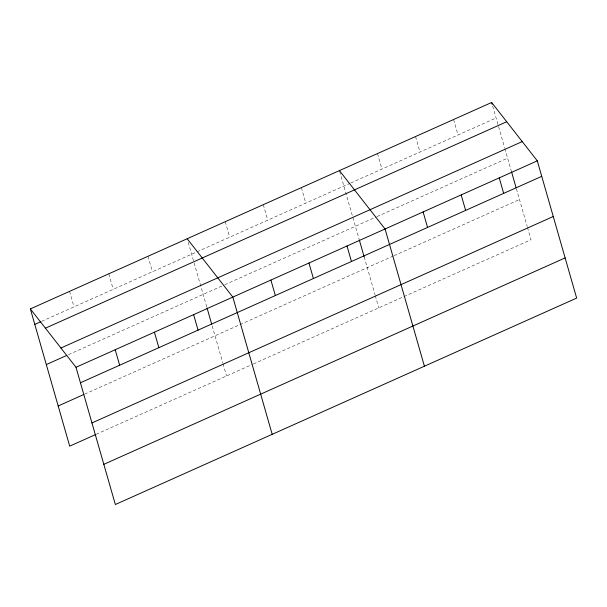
<?xml version="1.0" encoding="UTF-8"?>
<svg xmlns="http://www.w3.org/2000/svg" width="607" height="607" viewBox="0 0 607 607"><rect width="100%" height="100%" fill="white"/><g stroke="black" fill="none" stroke-linecap="round" stroke-linejoin="round"><path stroke-width="0.46" stroke-dasharray="3.04 2.28" d="M41.61 321.353L349.92 183.382M350.785 182.995L496.094 117.97M68.47 354.663L223.915 285.1M224.78 284.713L376.143 216.98M377.008 216.593L507.619 158.146M84.608 394.148L393.207 256.055M394.072 255.668L519.486 199.544M96.126 434.324L252.497 364.352M253.362 363.965L531.004 239.719L527.498 227.488M492.702 106.126L498.355 125.831M498.605 126.704L504.614 147.668M504.865 148.54L511.231 170.742M516.39 188.739L527.248 226.616M453.596 119.518L458.042 135.004M415.545 136.545L419.983 152.031M377.486 153.579L381.924 169.065M339.685 171.523L358.995 238.87M364.162 256.867L375.02 294.736M375.27 295.609L378.776 307.84M301.368 187.639L305.807 203.125M263.309 204.673L267.748 220.151M225.25 221.699L229.689 237.185M188.238 242.375L193.891 262.08M194.141 262.952L206.767 306.99M212.184 325.891L222.792 362.865M223.042 363.737L226.548 375.961M147.987 256.275L152.425 271.761M108.774 273.825L113.213 289.311M69.562 291.375L74.001 306.854"/><path stroke-width="0.91" d="M30.35 308.917L491.655 102.484L537.301 160.847L576.65 298.083L115.345 504.516L75.996 367.281L30.35 308.917L69.699 446.153L95.276 434.703M34.789 324.404L40.76 321.733M45.411 328.182L506.716 121.749M60.928 348.023L522.24 141.59M46.314 364.579L66.77 355.421M75.996 367.281L537.301 160.847M80.435 382.767L541.74 176.334M58.181 405.977L83.751 394.527M91.953 422.942L553.258 216.509M103.82 464.34L565.132 257.907M339.427 170.613L385.066 228.976L424.422 366.203M187.191 238.733L232.838 297.096L272.186 434.324M491.655 102.484L492.178 104.305M511.489 171.644L516.132 187.844M499.242 177.881L503.681 193.367M461.183 194.915L465.622 210.394M423.125 211.942L427.563 227.428M359.253 239.765L364.162 256.867M347.007 246.002L351.453 261.488M308.955 263.036L313.394 278.514M270.897 280.062L275.335 295.548M207.025 307.893L211.668 324.085M193.625 314.638L198.064 330.125M154.413 332.188L158.852 347.674M115.201 349.738L119.647 365.217"/></g></svg>
